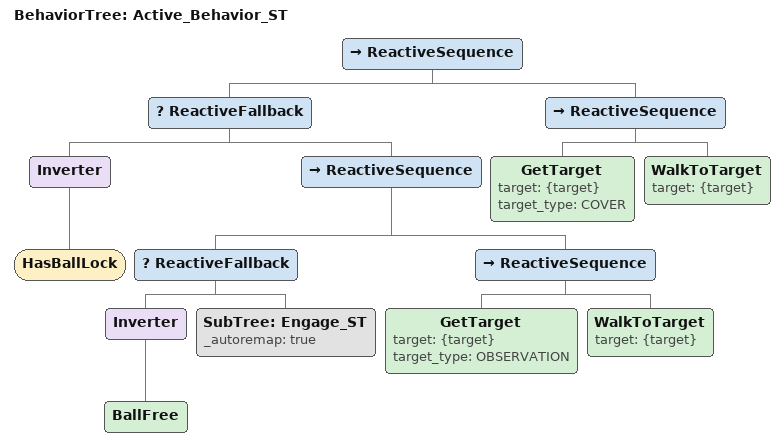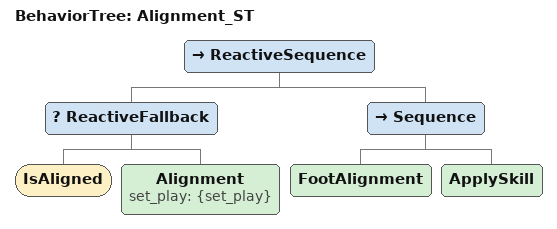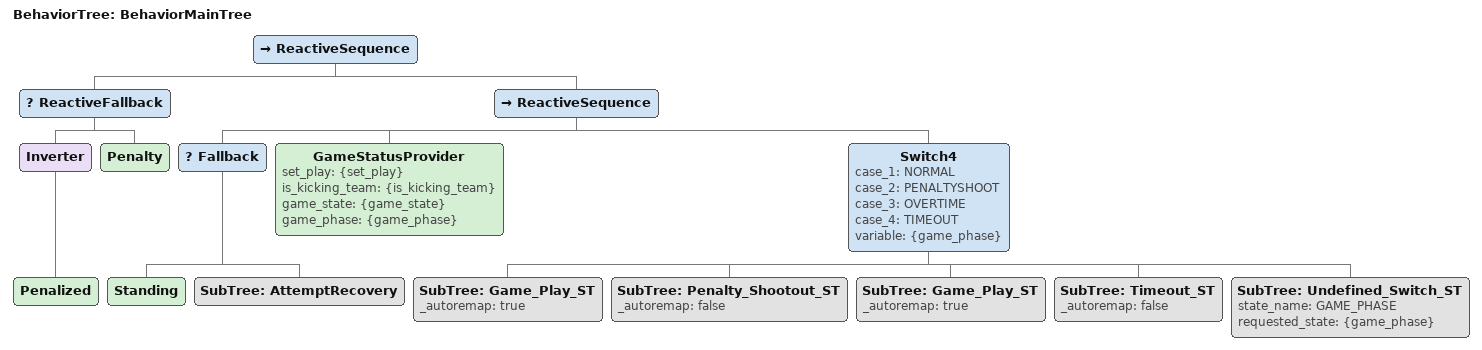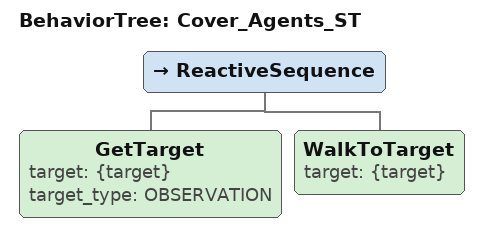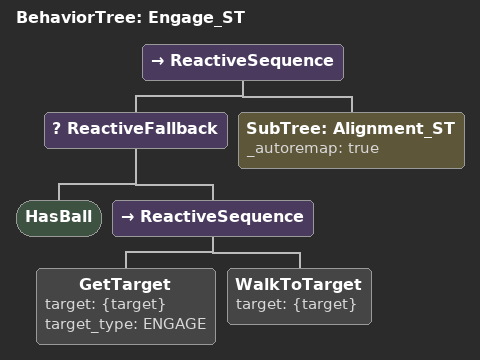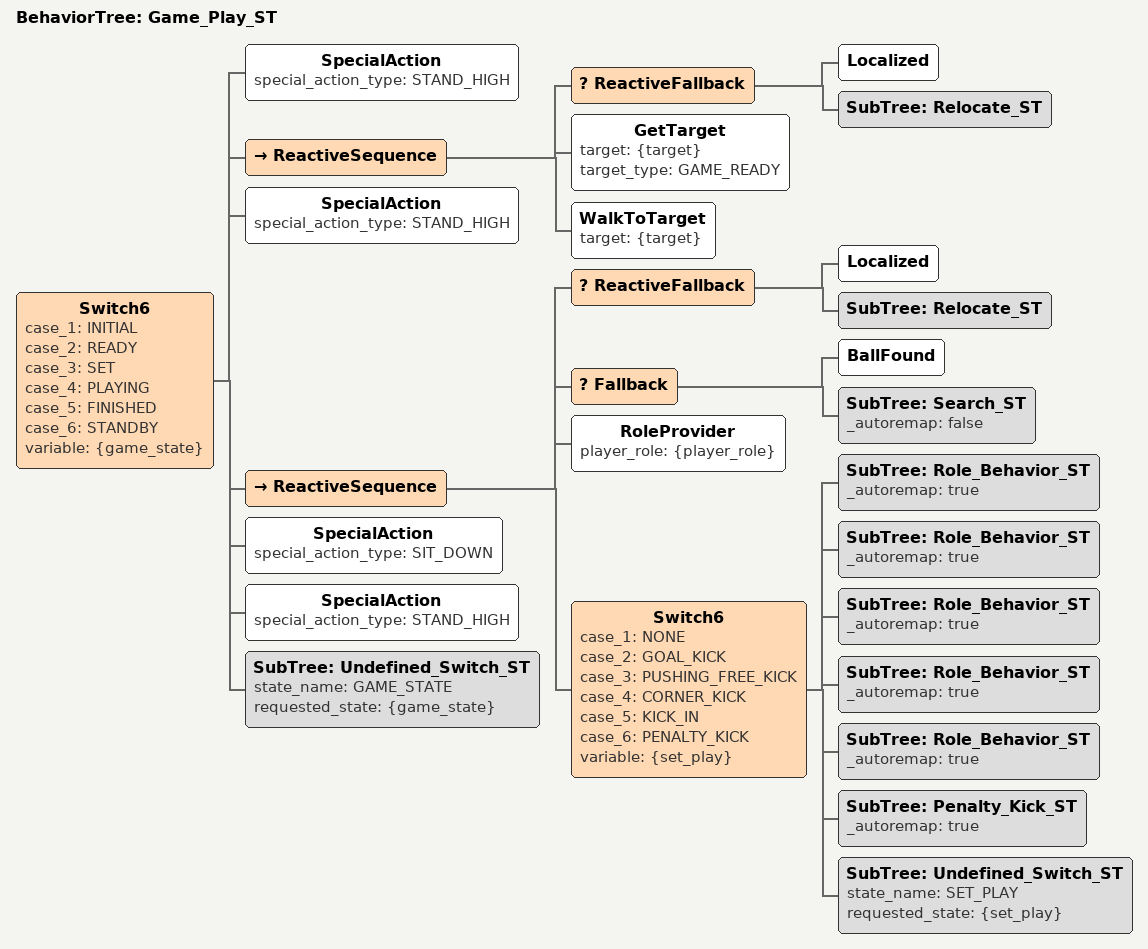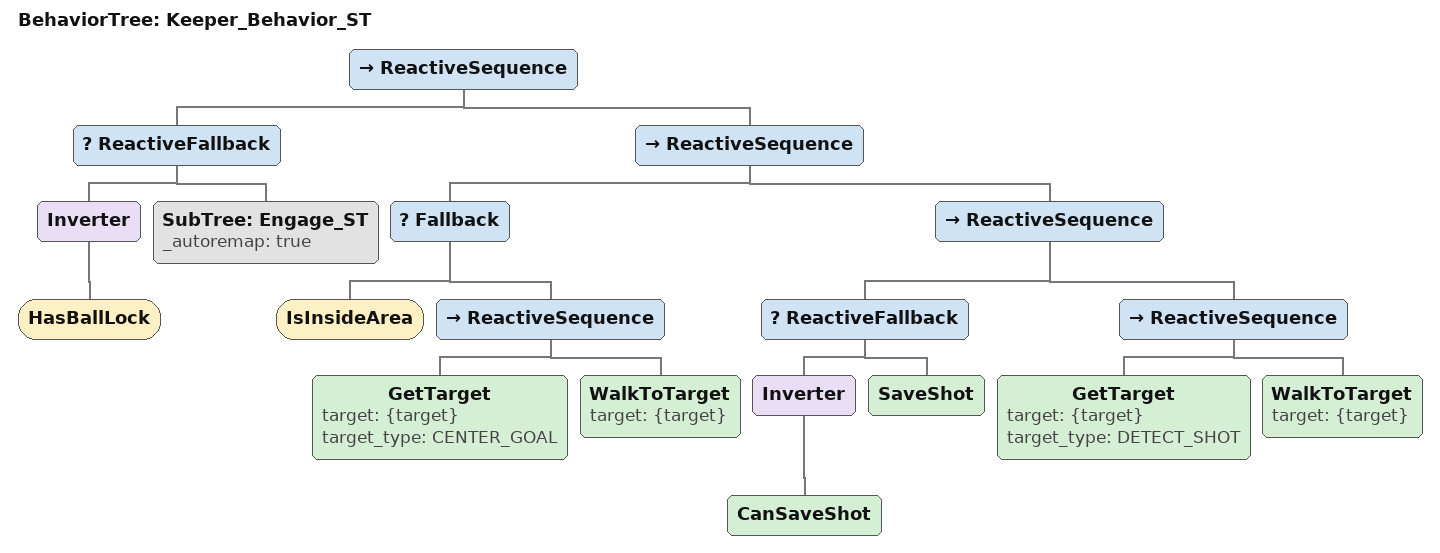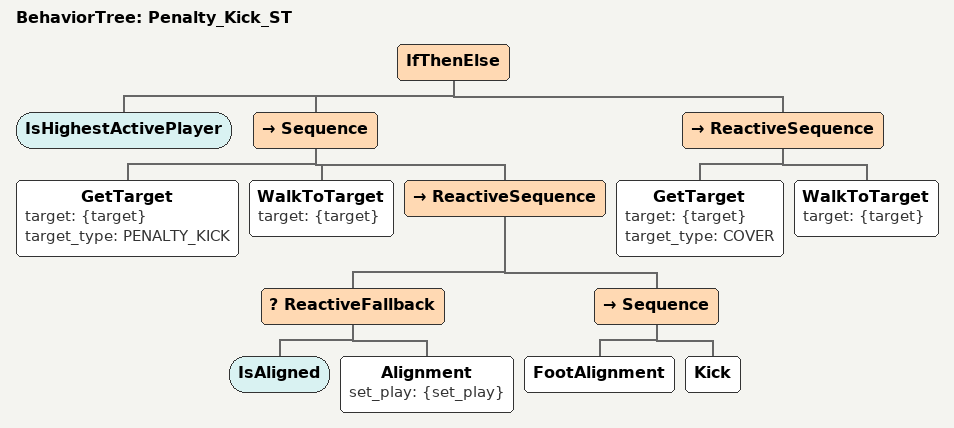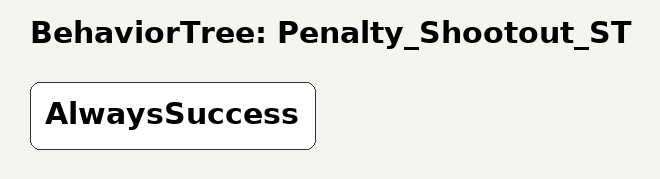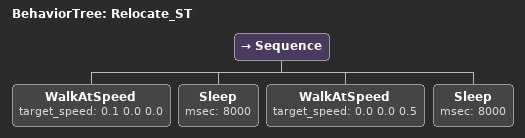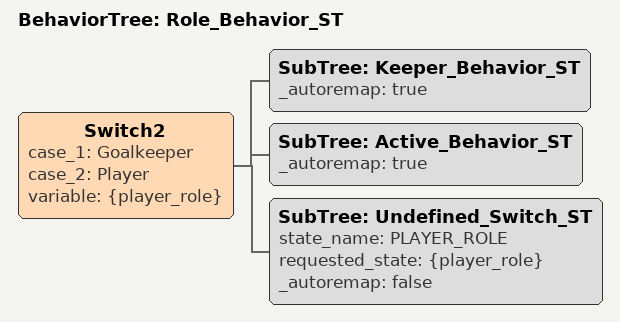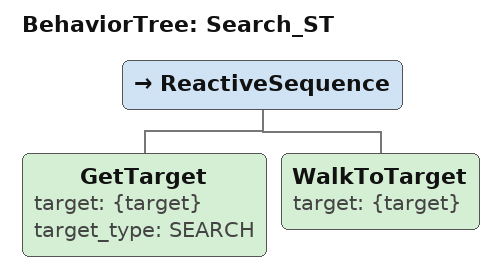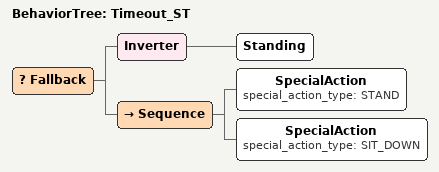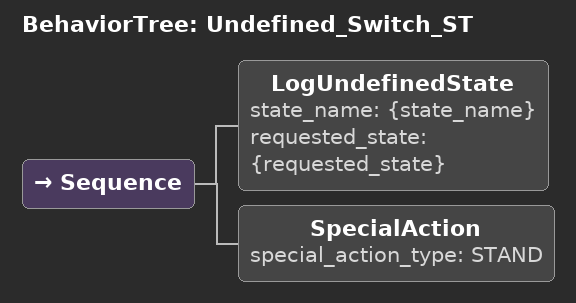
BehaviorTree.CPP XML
<?xml version="1.0" encoding="UTF-8"?>
<root BTCPP_format="4"
      main_tree_to_execute="BehaviorMainTree">
  <BehaviorTree ID="Active_Behavior_ST">
    <ReactiveSequence>
      <ReactiveFallback>
        <Inverter>
          <HasBallLock/>
        </Inverter>
        <ReactiveSequence>
          <ReactiveFallback>
            <Inverter>
              <BallFree/>
            </Inverter>
            <SubTree ID="Engage_ST"
                     _autoremap="true"/>
          </ReactiveFallback>
          <ReactiveSequence>
            <GetTarget target="{target}"
                       target_type="OBSERVATION"/>
            <WalkToTarget target="{target}"/>
          </ReactiveSequence>
        </ReactiveSequence>
      </ReactiveFallback>
      <ReactiveSequence>
        <GetTarget target="{target}"
                   target_type="COVER"/>
        <WalkToTarget target="{target}"/>
      </ReactiveSequence>
    </ReactiveSequence>
  </BehaviorTree>

  <BehaviorTree ID="Alignment_ST">
    <ReactiveSequence>
      <ReactiveFallback>
        <IsAligned/>
        <Alignment set_play="{set_play}"/>
      </ReactiveFallback>
      <Sequence>
        <FootAlignment/>
        <ApplySkill/>
      </Sequence>
    </ReactiveSequence>
  </BehaviorTree>

  <BehaviorTree ID="BehaviorMainTree">
    <ReactiveSequence>
      <ReactiveFallback>
        <Inverter>
          <Penalized/>
        </Inverter>
        <Penalty/>
      </ReactiveFallback>
      <ReactiveSequence>
        <Fallback>
          <Standing/>
          <SubTree ID="AttemptRecovery"/>
        </Fallback>
        <GameStatusProvider set_play="{set_play}"
                            is_kicking_team="{is_kicking_team}"
                            game_state="{game_state}"
                            game_phase="{game_phase}"/>
        <Switch4 case_1="NORMAL"
                 case_2="PENALTYSHOOT"
                 case_3="OVERTIME"
                 case_4="TIMEOUT"
                 variable="{game_phase}">
          <SubTree ID="Game_Play_ST"
                   _autoremap="true"/>
          <SubTree ID="Penalty_Shootout_ST"
                   _autoremap="false"/>
          <SubTree ID="Game_Play_ST"
                   _autoremap="true"/>
          <SubTree ID="Timeout_ST"
                   _autoremap="false"/>
          <SubTree ID="Undefined_Switch_ST"
                   state_name="GAME_PHASE"
                   requested_state="{game_phase}"/>
        </Switch4>
      </ReactiveSequence>
    </ReactiveSequence>
  </BehaviorTree>

  <BehaviorTree ID="Cover_Agents_ST">
    <ReactiveSequence>
      <GetTarget target="{target}"
                 target_type="OBSERVATION"/>
      <WalkToTarget target="{target}"/>
    </ReactiveSequence>
  </BehaviorTree>

  <BehaviorTree ID="Engage_ST">
    <ReactiveSequence>
      <ReactiveFallback>
        <HasBall/>
        <ReactiveSequence>
          <GetTarget target="{target}"
                     target_type="ENGAGE"/>
          <WalkToTarget target="{target}"/>
        </ReactiveSequence>
      </ReactiveFallback>
      <SubTree ID="Alignment_ST"
               _autoremap="true"/>
    </ReactiveSequence>
  </BehaviorTree>

  <BehaviorTree ID="Game_Play_ST">
    <Switch6 case_1="INITIAL"
             case_2="READY"
             case_3="SET"
             case_4="PLAYING"
             case_5="FINISHED"
             case_6="STANDBY"
             variable="{game_state}">
      <SpecialAction special_action_type="STAND_HIGH"/>
      <ReactiveSequence>
        <ReactiveFallback>
          <Localized/>
          <SubTree ID="Relocate_ST"/>
        </ReactiveFallback>
        <GetTarget target="{target}"
                   target_type="GAME_READY"/>
        <WalkToTarget target="{target}"/>
      </ReactiveSequence>
      <SpecialAction special_action_type="STAND_HIGH"/>
      <ReactiveSequence>
        <ReactiveFallback>
          <Localized/>
          <SubTree ID="Relocate_ST"/>
        </ReactiveFallback>
        <Fallback>
          <BallFound/>
          <SubTree ID="Search_ST"
                   _autoremap="false"/>
        </Fallback>
        <RoleProvider player_role="{player_role}"/>
        <Switch6 case_1="NONE"
                 case_2="GOAL_KICK"
                 case_3="PUSHING_FREE_KICK"
                 case_4="CORNER_KICK"
                 case_5="KICK_IN"
                 case_6="PENALTY_KICK"
                 variable="{set_play}">
          <SubTree ID="Role_Behavior_ST"
                   _autoremap="true"/>
          <SubTree ID="Role_Behavior_ST"
                   _autoremap="true"/>
          <SubTree ID="Role_Behavior_ST"
                   _autoremap="true"/>
          <SubTree ID="Role_Behavior_ST"
                   _autoremap="true"/>
          <SubTree ID="Role_Behavior_ST"
                   _autoremap="true"/>
          <SubTree ID="Penalty_Kick_ST"
                   _autoremap="true"/>
          <SubTree ID="Undefined_Switch_ST"
                   state_name="SET_PLAY"
                   requested_state="{set_play}"/>
        </Switch6>
      </ReactiveSequence>
      <SpecialAction special_action_type="SIT_DOWN"/>
      <SpecialAction special_action_type="STAND_HIGH"/>
      <SubTree ID="Undefined_Switch_ST"
               state_name="GAME_STATE"
               requested_state="{game_state}"/>
    </Switch6>
  </BehaviorTree>

  <BehaviorTree ID="Keeper_Behavior_ST">
    <ReactiveSequence>
      <ReactiveFallback>
        <Inverter>
          <HasBallLock/>
        </Inverter>
        <SubTree ID="Engage_ST"
                 _autoremap="true"/>
      </ReactiveFallback>
      <ReactiveSequence>
        <Fallback>
          <IsInsideArea/>
          <ReactiveSequence>
            <GetTarget target="{target}"
                       target_type="CENTER_GOAL"/>
            <WalkToTarget target="{target}"/>
          </ReactiveSequence>
        </Fallback>
        <ReactiveSequence>
          <ReactiveFallback>
            <Inverter>
              <CanSaveShot/>
            </Inverter>
            <SaveShot/>
          </ReactiveFallback>
          <ReactiveSequence>
            <GetTarget target="{target}"
                       target_type="DETECT_SHOT"/>
            <WalkToTarget target="{target}"/>
          </ReactiveSequence>
        </ReactiveSequence>
      </ReactiveSequence>
    </ReactiveSequence>
  </BehaviorTree>

  <BehaviorTree ID="Penalty_Kick_ST">
    <IfThenElse>
      <IsHighestActivePlayer/>
      <Sequence>
        <GetTarget target="{target}"
                   target_type="PENALTY_KICK"/>
        <WalkToTarget target="{target}"/>
        <ReactiveSequence>
          <ReactiveFallback>
            <IsAligned/>
            <Alignment set_play="{set_play}"/>
          </ReactiveFallback>
          <Sequence>
            <FootAlignment/>
            <Kick/>
          </Sequence>
        </ReactiveSequence>
      </Sequence>
      <ReactiveSequence>
        <GetTarget target="{target}"
                   target_type="COVER"/>
        <WalkToTarget target="{target}"/>
      </ReactiveSequence>
    </IfThenElse>
  </BehaviorTree>

  <BehaviorTree ID="Penalty_Shootout_ST">
    <AlwaysSuccess/>
  </BehaviorTree>

  <BehaviorTree ID="Relocate_ST">
    <Sequence>
      <WalkAtSpeed target_speed="0.1 0.0 0.0"/>
      <Sleep msec="8000"/>
      <WalkAtSpeed target_speed="0.0 0.0 0.5"/>
      <Sleep msec="8000"/>
    </Sequence>
  </BehaviorTree>

  <BehaviorTree ID="Role_Behavior_ST">
    <Switch2 case_1="Goalkeeper"
             case_2="Player"
             variable="{player_role}">
      <SubTree ID="Keeper_Behavior_ST"
               _autoremap="true"/>
      <SubTree ID="Active_Behavior_ST"
               _autoremap="true"/>
      <SubTree ID="Undefined_Switch_ST"
               state_name="PLAYER_ROLE"
               requested_state="{player_role}"
               _autoremap="false"/>
    </Switch2>
  </BehaviorTree>

  <BehaviorTree ID="Search_ST">
    <ReactiveSequence>
      <GetTarget target="{target}"
                 target_type="SEARCH"/>
      <WalkToTarget target="{target}"/>
    </ReactiveSequence>
  </BehaviorTree>

  <BehaviorTree ID="Timeout_ST">
    <Fallback>
      <Inverter>
        <Standing/>
      </Inverter>
      <Sequence>
        <SpecialAction special_action_type="STAND"/>
        <SpecialAction special_action_type="SIT_DOWN"/>
      </Sequence>
    </Fallback>
  </BehaviorTree>

  <BehaviorTree ID="Undefined_Switch_ST">
    <Sequence>
      <LogUndefinedState state_name="{state_name}"
                         requested_state="{requested_state}"/>
      <SpecialAction special_action_type="STAND"/>
    </Sequence>
  </BehaviorTree>

</root>
